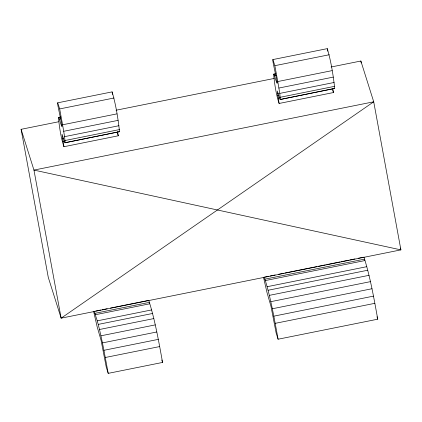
<?xml version="1.0" encoding="UTF-8"?>
<svg xmlns="http://www.w3.org/2000/svg" width="422" height="422" viewBox="0 0 422 422"><rect width="100%" height="100%" fill="white"/><g stroke="black" fill="none" stroke-linecap="round" stroke-linejoin="round"><path stroke-width="0.63" d="M117.527 131.68L118.281 135.789L63.922 146.719C60.831 137.298 59.412 127.349 58.426 117.506L60.636 116.936M63.922 146.719L62.029 134.233L64.888 142.778L119.542 131.669C118.023 118.292 115.934 104.798 112.104 91.885L57.74 102.81C56.163 101.396 67.32 144.936 58.716 117.327M119.542 131.669L64.888 142.778M332.821 89.016L333.464 92.545L279.106 103.469C276.009 94.048 274.595 84.105 273.609 74.261L275.819 73.692M279.106 103.469L277.212 90.983L280.071 99.534L334.725 88.425C333.206 75.042 331.112 61.549 327.287 48.636L272.923 59.565C271.346 58.146 282.503 101.686 273.899 74.077M334.725 88.425L280.071 99.534M57.74 102.81L59.671 108.929L114.035 97.999M272.923 59.565L274.854 65.679L329.213 54.754M58.426 117.506L60.346 117.121M273.609 74.261L275.529 73.876M59.381 119.062L60.662 118.804M274.564 75.812L276.484 75.427M331.149 66.992L360.863 61.021L373.718 101.797L400.9 249.882L61.137 318.167L48.282 277.391L21.1 129.311L58.563 121.779M116.05 110.226L274.305 78.418M65.178 142.599L64.582 136.649L62.583 124.791L116.947 113.866M280.361 99.349L279.765 93.399L277.766 81.546L332.13 70.622M63.733 131.289L118.091 120.365M278.91 88.04L333.274 77.115M277.333 93.436L278.615 93.183M64.582 136.649L118.941 125.724M279.765 93.399L334.124 82.475M62.493 138.827L63.769 138.574M277.676 95.583L278.953 95.325M65.072 140.505L119.437 129.58M280.255 97.26L334.62 86.331M62.952 141.428L64.228 141.17M278.135 98.178L279.411 97.925M95.678 311.03L100.795 310.001M102.077 309.748L107.193 308.719M110.39 308.076L148.76 300.364C155.159 320.604 158.767 341.583 162.575 362.435L108.211 373.364L106.281 367.245L101.048 340.179L97.218 327.071L93.637 311.515M268.782 276.241L264.283 277.143C270.681 297.389 274.284 318.367 278.093 339.219L377.753 319.19C373.95 298.338 370.342 277.359 363.943 257.114M270.069 275.983L275.213 274.949M278.425 274.3L283.568 273.266M284.855 273.008L317.006 266.546M318.293 266.287L325.367 264.868M326.649 264.61L340.153 261.898M341.44 261.64L348.514 260.216M349.796 259.957L354.944 258.923M358.157 258.28L363.3 257.246M94.401 311.288L94.903 313.33L149.267 302.4M264.784 279.185L364.45 259.155M94.903 313.33L95.303 314.743L149.662 303.819M265.185 280.598L364.845 260.569M95.303 314.743L97.229 320.857L151.593 309.933M267.11 286.717L366.776 266.688M97.229 320.857L98.226 324.397L152.59 313.472M268.107 290.257L367.773 270.228M98.226 324.397L99.486 329.498L153.851 318.573M269.368 295.358L369.034 275.323M99.486 329.498L100.927 335.812L155.285 324.887M270.808 301.672L370.469 281.638M100.927 335.812L102.44 342.907L156.805 331.982M272.322 308.767L371.988 288.738M108.211 373.364L103.933 350.307L158.297 339.378M273.815 316.162L373.475 296.133M105.3 357.497L159.658 346.573M275.181 323.352L374.841 303.323M400.309 247.999L400.9 249.882L33.955 170.082L21.1 129.311M332.694 90.097L333.464 92.545M376.983 316.743L377.753 319.19M278.093 339.219L276.162 333.106L270.929 306.04L267.1 292.926L263.518 277.375M117.511 133.347L118.281 135.789M161.8 359.992L162.575 362.435M102.44 342.907L103.933 350.307M360.863 61.021L361.216 62.962M327.287 48.636L327.752 51.178M274.854 65.679L277.766 81.546M112.104 91.885L112.569 94.422M59.671 108.929L62.583 124.791M373.718 101.797L61.137 318.167L33.955 170.082L373.718 101.797"/></g></svg>
